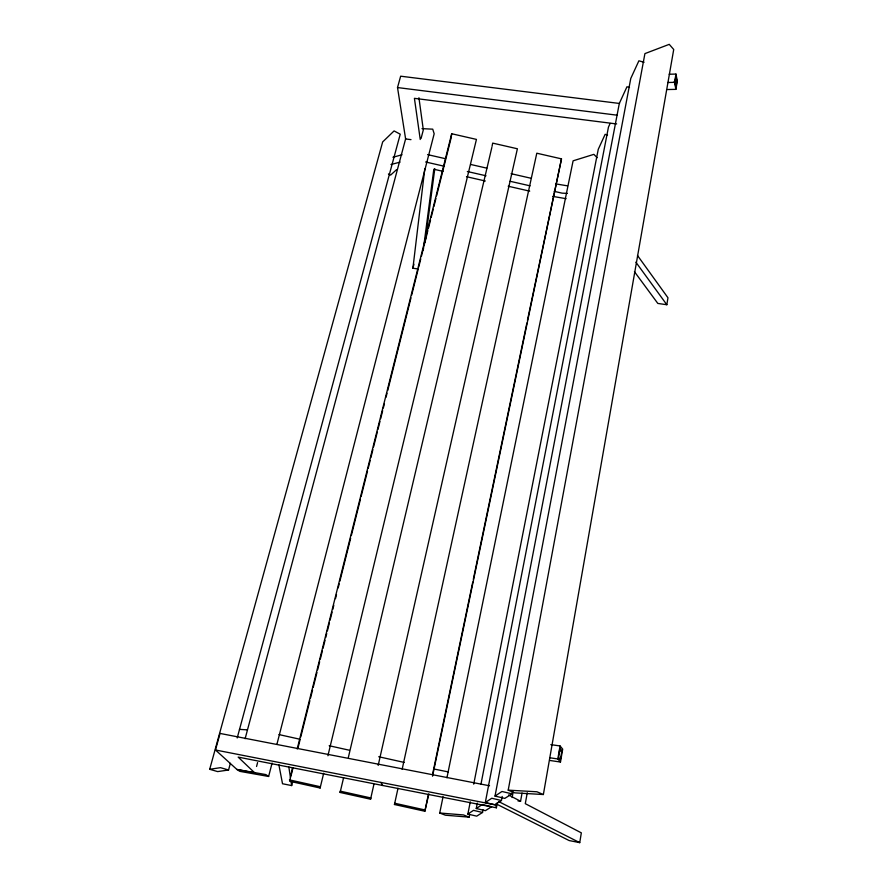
<?xml version="1.0" encoding="UTF-8"?>
<svg xmlns="http://www.w3.org/2000/svg" width="887" height="887" viewBox="0 0 887 887"><rect width="100%" height="100%" fill="white"/><g stroke="black" fill="none" stroke-linecap="round" stroke-linejoin="round"><path stroke-width="1.33" d="M340.12 792.457L340.22 791.149L370.844 797.945L370.555 799.209L340.12 792.457L343.613 777.644M418.132 268.983L412.91 268.229L424.818 168.585M423.254 250.156L433.81 169.24L443.068 171.357M425.117 242.218L434.785 168.696M451.239 136.986L451.705 133.749L476.441 139.403L327.913 755.735M496.321 803.955L569.144 840.554L579.743 842.65L581.329 832.86L525.292 803.677L527.255 792.778M634.438 271.677L657.821 303.432L666.836 304.729L667.966 297.777L637.487 255.489M560.052 745.956L562.691 749.127L560.484 762.033L557.812 758.95L560.052 745.956L550.827 744.636M667.379 89.532L675.883 89.365L674.53 82.347L675.961 74.076L669.186 74.231M560.418 759.46L561.914 750.69L560.118 748.55L558.61 757.354L560.418 759.46L558.311 758.063M676.914 81.294L675.894 87.225L674.929 82.181L675.949 76.227L676.914 81.294L674.198 81.471M675.883 89.365L677.302 81.127L675.961 74.076M543.365 794.53L673.721 49.495L669.241 44.35L644.916 53.608L508.207 790.151L514.671 792.856L543.365 794.53L536.934 791.781L508.207 790.151M518.019 800.95L520.569 801.227L522.055 793.056M644.073 62.278L638.884 60.804L630.779 78.444L495.024 796.082L504.803 798.389L511.987 793.843L512.486 791.126M512.132 797.535L513.141 792.091M489.546 785.782L220.054 733.438L215.486 749.992L236.896 769.45L254.857 772.998L238.171 757.11L496.387 807.802L497.374 802.535M629.482 87.491L626.965 86.771L619.314 103.446L485.311 802.524L494.758 804.742L501.443 800.517L502.197 796.448M470.265 801.848L467.859 814.089L476.707 816.151L482.539 812.47L483.049 809.82M492.063 146.322L492.684 143.117L517.398 148.772L378.184 765.403M476.252 808.523L482.273 804.531L491.62 806.726L485.389 810.663L476.252 808.523L477.306 803.09M480.998 784.041L608.46 127.096L610.123 123.448M473.725 784.175L598.27 149.293L605.134 134.336L607.528 135.001M443.056 796.748L439.719 813.013L445.385 815.208L469.101 817.149L469.633 814.432M446.937 777.766L573.102 160.824L593.869 154.349L597.128 157.686M398.008 788.266L394.46 804.509L424.862 811.25L428.255 794.974M432.512 774.639L472.749 582.072M473.314 579.355L526.878 323.056M527.443 320.351L561.493 158.862L536.801 153.207L402.144 769.306M424.862 811.25L428.864 793.821M432.546 776.214L561.493 158.862M370.555 799.209L373.915 784.33M348.358 757.443L491.853 147.386M292.466 767.798L289.65 781.259L320.118 788.011L323.688 773.22M297.189 748.994L451.705 133.749M291.003 775.892L293.02 767.832M298.076 747.686L300.094 739.636M300.771 736.942L309.873 700.697M310.55 698.002L312.568 689.953M313.244 687.259L316.947 672.49M317.624 669.807L319.642 661.746M320.318 659.063L322.336 651.014M323.012 648.319L325.041 640.27M325.706 637.576L326.726 633.551M327.392 630.868L329.421 622.807M330.097 620.124L332.115 612.063M332.791 609.38L333.8 605.355M335.486 598.636L336.495 594.612M338.18 587.893L339.189 583.868M339.865 581.185L350.653 538.209M351.33 535.526L360.421 499.27M361.098 496.587L367.506 471.075M368.172 468.391L370.201 460.331M370.877 457.648L372.895 449.587M373.571 446.904L377.274 432.135M377.951 429.452L379.969 421.392M380.645 418.708L382.663 410.648M383.339 407.965L384.348 403.94M386.033 397.221L387.054 393.196M387.719 390.513L410.98 297.855M411.646 295.171L418.054 269.659M418.731 266.976L420.748 258.915M421.425 256.232L423.443 248.172M424.119 245.488L427.822 230.72M428.499 228.026L430.528 219.976M431.193 217.293L433.222 209.232M433.898 206.549L435.916 198.488M436.592 195.805L451.084 138.062M278.873 764.76L282.521 783.753L291.668 785.572L292.666 781.558M412.91 268.229L413.919 264.204M268.628 776.469L265.856 774.584L236.896 769.45L239.823 771.357L268.628 776.469L272.087 763.053M276.921 744.271L434.175 133.782L432.734 129.169L421.99 128.637M256.565 766.479L257.585 762.576M421.081 138.439L423.321 129.89L418.93 97.736M245.122 738.716L405.681 138.66M237.217 737.951L400.237 134.203L394.083 130.921L382.663 141.931L209.698 769.295L217.637 771.59L228.558 770.005L230.354 763.33M411.003 139.647L405.614 138.937L397.52 87.558L400.658 76.193L619.547 103.469M394.46 804.509L394.881 803.278L425.472 810.064M396.511 169.716L390.613 175.094L388.417 173.963M467.859 814.089L473.503 810.352L482.539 812.47M485.311 802.524L491.764 798.245L501.443 800.517M495.024 796.082L501.964 791.481L511.987 793.843M392.941 157.243L402.033 154.781M390.967 164.538L400.07 162.11M209.698 769.295L220.497 767.665L228.558 770.005M559.242 751.101L561.914 750.69M667.745 82.502L674.53 82.347M567.58 185.86L555.55 183.853M567.381 193.388L562.103 193.155L554.098 191.326M566.117 198.688L552.59 196.36M239.457 729.38L247.395 729.857M439.719 813.013L463.469 814.931L469.101 817.149M397.52 87.558L617.308 115.21M616.642 123.958L414.417 98.335L420.25 139.503M549.873 757.786L557.812 758.95M550.14 760.514L560.484 762.033M448.345 771.923L433.643 768.951M215.486 749.992L495.766 804.941L496.387 807.802M278.961 734.58L299.972 739.248M329.177 745.734L349.267 750.202M378.727 756.744L404.173 762.41M289.428 779.884L320.085 786.68L320.118 788.011M427.567 154.615L445.086 158.618M470.675 164.461L486.841 168.164M511.1 173.697L531.302 178.32M425.627 161.988L443.988 166.179M467.338 171.513L486.021 175.781M510.047 181.27L530.071 185.838M466.484 176.701L485.322 181.003M508.196 186.226L529.716 191.137M498.538 801.504L579.743 842.65M508.539 794.963L520.569 801.227M635.879 262.175L666.836 304.729M380.856 782.412L382.774 785.505M288.818 766.867L290.448 777.555M291.058 781.558L291.668 785.572"/></g></svg>
